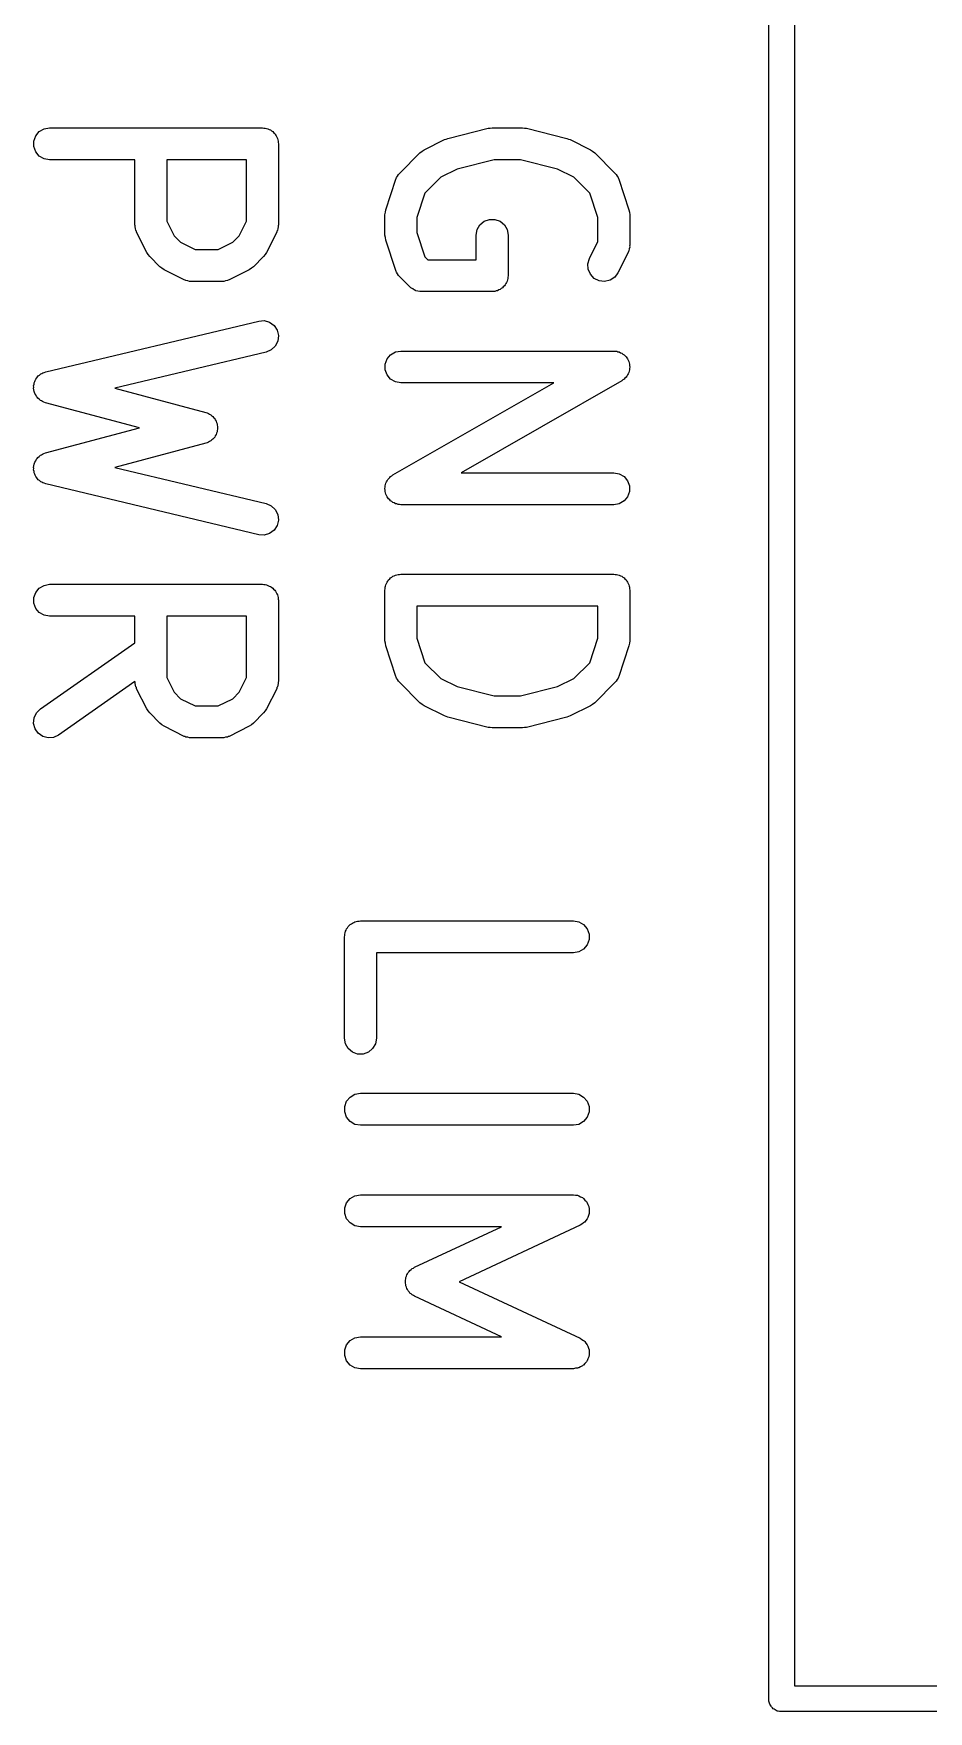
# Model space of a CAD drawing. Extents: x 84 to 159, y -171 to -32.
# Drawn here: x 84.94 to 89.15, y -105.53 to -97.65 of the extents above; entities that cross this region are included whole.
import ezdxf

# ---------------------------------------------------------------- set-up
doc = ezdxf.new("R2010")
doc.units = 0
doc.header["$MEASUREMENT"] = 0
doc.layers.add('BLACK', color=7, linetype='CONTINUOUS')

msp = doc.modelspace()

# ---------------------------------------------------------------- linework, layer by layer
at = {"layer": 'BLACK', "linetype": 'CONTINUOUS'}
for p, q in [((88.397, -105.46), (88.397, -75.845)), ((88.517, -75.9103), (88.517, -105.41)), ((84.9453, -98.1581), (84.9542, -98.1337)), ((84.9542, -98.1337), (84.9709, -98.1137)), ((84.9709, -98.1137), (84.9935, -98.1007)), ((84.9935, -98.1007), (85.0191, -98.0962)), ((85.0191, -98.0962), (86.0191, -98.0962)), ((86.0191, -98.0962), (86.0256, -98.0973)), ((86.0256, -98.0973), (86.0321, -98.0973)), ((86.0321, -98.0973), (86.0383, -98.0995)), ((86.0383, -98.0995), (86.0448, -98.1007)), ((86.0448, -98.1007), (86.0505, -98.104)), ((86.0505, -98.104), (86.0566, -98.1062)), ((86.0566, -98.1062), (86.0616, -98.1104)), ((86.0616, -98.1104), (86.0673, -98.1137)), ((86.0673, -98.1137), (86.0715, -98.1187)), ((86.0715, -98.1187), (86.0766, -98.123)), ((86.0766, -98.123), (86.0799, -98.1286)), ((86.0799, -98.1286), (86.0841, -98.1337)), ((86.0841, -98.1337), (86.0863, -98.1398)), ((86.889, -98.146), (87.0795, -98.0984)), ((87.0795, -98.0984), (87.0887, -98.0978)), ((87.0887, -98.0978), (87.0977, -98.0962)), ((87.0977, -98.0962), (87.2405, -98.0962)), ((87.2405, -98.0962), (87.2496, -98.0978)), ((87.2496, -98.0978), (87.2587, -98.0984)), ((87.2587, -98.0984), (87.4492, -98.146)), ((84.9453, -98.1842), (84.9453, -98.1581)), ((84.9542, -98.2087), (84.9453, -98.1842)), ((84.9709, -98.2286), (84.9542, -98.2087)), ((86.0863, -98.1398), (86.0896, -98.1455)), ((86.0896, -98.1455), (86.0907, -98.152)), ((86.0907, -98.152), (86.093, -98.1581)), ((86.093, -98.1581), (86.093, -98.1647)), ((86.093, -98.1647), (86.0941, -98.1712)), ((86.0941, -98.1712), (86.0941, -98.5521)), ((86.6637, -98.3086), (86.7589, -98.2134)), ((86.7589, -98.2134), (86.7688, -98.2065)), ((86.7688, -98.2065), (86.7784, -98.1993)), ((86.7784, -98.1993), (86.8737, -98.1517)), ((86.8737, -98.1517), (86.8815, -98.1494)), ((86.8815, -98.1494), (86.889, -98.146)), ((87.4492, -98.146), (87.4567, -98.1494)), ((87.4567, -98.1494), (87.4646, -98.1517)), ((87.4646, -98.1517), (87.5598, -98.1993)), ((87.5598, -98.1993), (87.5694, -98.2065)), ((87.5694, -98.2065), (87.5793, -98.2134)), ((87.5793, -98.2134), (87.6745, -98.3086)), ((84.9935, -98.2416), (84.9709, -98.2286)), ((85.0191, -98.2462), (84.9935, -98.2416)), ((85.4203, -98.2462), (85.0191, -98.2462)), ((85.4203, -98.5521), (85.4203, -98.2462)), ((85.5703, -98.2462), (85.5703, -98.5344)), ((85.9441, -98.2462), (85.5703, -98.2462)), ((85.9441, -98.5344), (85.9441, -98.2462)), ((86.9334, -98.2895), (86.8564, -98.328)), ((87.1069, -98.2462), (86.9334, -98.2895)), ((87.2313, -98.2462), (87.1069, -98.2462)), ((87.4048, -98.2895), (87.2313, -98.2462)), ((87.4818, -98.328), (87.4048, -98.2895)), ((86.598, -98.4808), (86.6456, -98.3379)), ((86.6456, -98.3379), (86.6476, -98.3341)), ((86.6476, -98.3341), (86.6488, -98.3299)), ((86.6488, -98.3299), (86.6538, -98.3227)), ((86.6538, -98.3227), (86.658, -98.315)), ((86.658, -98.315), (86.6612, -98.3122)), ((86.6612, -98.3122), (86.6637, -98.3086)), ((86.8564, -98.328), (86.7823, -98.4022)), ((87.5559, -98.4022), (87.4818, -98.328)), ((87.6745, -98.3086), (87.677, -98.3122)), ((87.677, -98.3122), (87.6802, -98.315)), ((87.6802, -98.315), (87.6844, -98.3227)), ((87.6844, -98.3227), (87.6895, -98.3299)), ((87.6895, -98.3299), (87.6906, -98.3341)), ((87.6906, -98.3341), (87.6927, -98.3379)), ((87.6927, -98.3379), (87.7403, -98.4808)), ((86.7823, -98.4022), (86.7441, -98.5167)), ((87.5941, -98.5167), (87.5559, -98.4022)), ((86.5941, -98.5045), (86.5962, -98.4927)), ((86.5941, -98.5997), (86.5941, -98.5045)), ((86.5962, -98.4927), (86.598, -98.4808)), ((86.7441, -98.5167), (86.7441, -98.5876)), ((87.0602, -98.5348), (87.0847, -98.5259)), ((87.0847, -98.5259), (87.1107, -98.5259)), ((87.1107, -98.5259), (87.1352, -98.5348)), ((87.5941, -98.6297), (87.5941, -98.5167)), ((87.7403, -98.4808), (87.742, -98.4927)), ((87.742, -98.4927), (87.7441, -98.5045)), ((87.7441, -98.5045), (87.7441, -98.6474)), ((85.4211, -98.5564), (85.4203, -98.5521)), ((85.4208, -98.5607), (85.4211, -98.5564)), ((85.4233, -98.5691), (85.4208, -98.5607)), ((85.4248, -98.5778), (85.4233, -98.5691)), ((85.427, -98.5815), (85.4248, -98.5778)), ((85.4282, -98.5857), (85.427, -98.5815)), ((85.4758, -98.6809), (85.4282, -98.5857)), ((85.5703, -98.5344), (85.6046, -98.6029)), ((85.6046, -98.6029), (85.635, -98.6333)), ((85.8795, -98.6333), (85.9099, -98.6029)), ((85.9099, -98.6029), (85.9441, -98.5344)), ((86.0862, -98.5857), (86.0386, -98.6809)), ((86.0874, -98.5815), (86.0862, -98.5857)), ((86.0896, -98.5778), (86.0874, -98.5815)), ((86.0911, -98.5691), (86.0896, -98.5778)), ((86.0936, -98.5607), (86.0911, -98.5691)), ((86.0941, -98.5521), (86.0934, -98.5564)), ((86.0934, -98.5564), (86.0936, -98.5607)), ((86.5962, -98.6116), (86.5941, -98.5997)), ((86.598, -98.6235), (86.5962, -98.6116)), ((86.7441, -98.5876), (86.7823, -98.7021)), ((87.0227, -98.5997), (87.0272, -98.5741)), ((87.0227, -98.7152), (87.0227, -98.5997)), ((87.0272, -98.5741), (87.0402, -98.5515)), ((87.0402, -98.5515), (87.0602, -98.5348)), ((87.1352, -98.5348), (87.1551, -98.5515)), ((87.1551, -98.5515), (87.1682, -98.5741)), ((87.1682, -98.5741), (87.1727, -98.5997)), ((87.1727, -98.5997), (87.1727, -98.7902)), ((85.483, -98.6906), (85.4758, -98.6809)), ((85.4899, -98.7004), (85.483, -98.6906)), ((85.635, -98.6333), (85.7035, -98.6676)), ((85.7035, -98.6676), (85.8109, -98.6676)), ((85.8109, -98.6676), (85.8795, -98.6333)), ((86.0314, -98.6906), (86.0245, -98.7004)), ((86.0386, -98.6809), (86.0314, -98.6906)), ((86.6456, -98.7663), (86.598, -98.6235)), ((87.5544, -98.7091), (87.5941, -98.6297)), ((87.7362, -98.6809), (87.6886, -98.7761)), ((87.7374, -98.6768), (87.7362, -98.6809)), ((87.7396, -98.673), (87.7374, -98.6768)), ((87.7411, -98.6644), (87.7396, -98.673)), ((87.7436, -98.6559), (87.7411, -98.6644)), ((87.7441, -98.6474), (87.7434, -98.6516)), ((87.7434, -98.6516), (87.7436, -98.6559)), ((85.5375, -98.748), (85.4899, -98.7004)), ((85.5473, -98.7549), (85.5375, -98.748)), ((85.557, -98.7621), (85.5473, -98.7549)), ((85.6522, -98.8097), (85.557, -98.7621)), ((85.9574, -98.7621), (85.8622, -98.8097)), ((85.9671, -98.7549), (85.9574, -98.7621)), ((85.9769, -98.748), (85.9671, -98.7549)), ((86.0245, -98.7004), (85.9769, -98.748)), ((86.6476, -98.7701), (86.6456, -98.7663)), ((86.7823, -98.7021), (86.7954, -98.7152)), ((86.7954, -98.7152), (87.0227, -98.7152)), ((87.547, -98.734), (87.5544, -98.7091)), ((87.5486, -98.76), (87.547, -98.734)), ((87.5589, -98.7839), (87.5486, -98.76)), ((85.6564, -98.8109), (85.6522, -98.8097)), ((85.6601, -98.8131), (85.6564, -98.8109)), ((85.6688, -98.8146), (85.6601, -98.8131)), ((85.6772, -98.8171), (85.6688, -98.8146)), ((85.6815, -98.8168), (85.6772, -98.8171)), ((85.6858, -98.8176), (85.6815, -98.8168)), ((85.8286, -98.8176), (85.6858, -98.8176)), ((85.8329, -98.8168), (85.8286, -98.8176)), ((85.8372, -98.8171), (85.8329, -98.8168)), ((85.8456, -98.8146), (85.8372, -98.8171)), ((85.8543, -98.8131), (85.8456, -98.8146)), ((85.858, -98.8109), (85.8543, -98.8131)), ((85.8622, -98.8097), (85.858, -98.8109)), ((86.6488, -98.7743), (86.6476, -98.7701)), ((86.6538, -98.7815), (86.6488, -98.7743)), ((86.658, -98.7892), (86.6538, -98.7815)), ((86.6612, -98.7921), (86.658, -98.7892)), ((86.6637, -98.7956), (86.6612, -98.7921)), ((86.7113, -98.8432), (86.6637, -98.7956)), ((86.714, -98.8451), (86.7113, -98.8432)), ((86.7161, -98.8477), (86.714, -98.8451)), ((86.7246, -98.8526), (86.7161, -98.8477)), ((87.1459, -98.8477), (87.1402, -98.8509)), ((87.1501, -98.8426), (87.1459, -98.8477)), ((87.1551, -98.8384), (87.1501, -98.8426)), ((87.1584, -98.8327), (87.1551, -98.8384)), ((87.1626, -98.8277), (87.1584, -98.8327)), ((87.1649, -98.8215), (87.1626, -98.8277)), ((87.1682, -98.8159), (87.1649, -98.8215)), ((87.1693, -98.8094), (87.1682, -98.8159)), ((87.1716, -98.8032), (87.1693, -98.8094)), ((87.1727, -98.7902), (87.1716, -98.7967)), ((87.1716, -98.7967), (87.1716, -98.8032)), ((87.5768, -98.8028), (87.5589, -98.7839)), ((87.6001, -98.8145), (87.5768, -98.8028)), ((87.626, -98.8175), (87.6001, -98.8145)), ((87.6513, -98.8114), (87.626, -98.8175)), ((87.6731, -98.7971), (87.6513, -98.8114)), ((87.6886, -98.7761), (87.6731, -98.7971)), ((86.7327, -98.8582), (86.7246, -98.8526)), ((86.7358, -98.859), (86.7327, -98.8582)), ((86.7387, -98.8607), (86.7358, -98.859)), ((86.7484, -98.8624), (86.7387, -98.8607)), ((86.7578, -98.8649), (86.7484, -98.8624)), ((86.7611, -98.8646), (86.7578, -98.8649)), ((86.7644, -98.8652), (86.7611, -98.8646)), ((87.0977, -98.8652), (86.7644, -98.8652)), ((87.1041, -98.8641), (87.0977, -98.8652)), ((87.1107, -98.8641), (87.1041, -98.8641)), ((87.1169, -98.8618), (87.1107, -98.8641)), ((87.1233, -98.8607), (87.1169, -98.8618)), ((87.129, -98.8574), (87.1233, -98.8607)), ((87.1352, -98.8552), (87.129, -98.8574)), ((87.1402, -98.8509), (87.1352, -98.8552)), ((85.0017, -99.2411), (86.0017, -99.003)), ((86.0017, -99.003), (86.0277, -99.0014)), ((86.0277, -99.0014), (86.0527, -99.0089)), ((86.0527, -99.0089), (86.0736, -99.0244)), ((86.0736, -99.0244), (86.088, -99.0461)), ((86.088, -99.0461), (86.094, -99.0715)), ((86.094, -99.0715), (86.091, -99.0974)), ((86.0365, -99.1489), (85.3256, -99.3181)), ((86.0604, -99.1385), (86.0365, -99.1489)), ((86.0793, -99.1207), (86.0604, -99.1385)), ((86.091, -99.0974), (86.0793, -99.1207)), ((86.6042, -99.1813), (86.6209, -99.1613)), ((86.6209, -99.1613), (86.6435, -99.1483)), ((86.6435, -99.1483), (86.6691, -99.1438)), ((86.6691, -99.1438), (87.6691, -99.1438)), ((87.6691, -99.1438), (87.6757, -99.145)), ((87.6757, -99.145), (87.6825, -99.145)), ((87.6825, -99.145), (87.6885, -99.1472)), ((87.6885, -99.1472), (87.6948, -99.1483)), ((87.6948, -99.1483), (87.7006, -99.1517)), ((87.7006, -99.1517), (87.7069, -99.154)), ((87.7069, -99.154), (87.7118, -99.1581)), ((87.7118, -99.1581), (87.7173, -99.1613)), ((87.7173, -99.1613), (87.7217, -99.1665)), ((84.9947, -99.2441), (85.0017, -99.2411)), ((86.5953, -99.2058), (86.6042, -99.1813)), ((86.5953, -99.2318), (86.5953, -99.2058)), ((86.6042, -99.2563), (86.5953, -99.2318)), ((87.7217, -99.1665), (87.7268, -99.1708)), ((87.7268, -99.1708), (87.73, -99.1764)), ((87.73, -99.1764), (87.7341, -99.1813)), ((87.7341, -99.1813), (87.7364, -99.1876)), ((87.7364, -99.1876), (87.7397, -99.1934)), ((87.7407, -99.2381), (87.7395, -99.2447)), ((87.7397, -99.1934), (87.7408, -99.1997)), ((87.743, -99.2318), (87.7407, -99.2381)), ((87.7408, -99.1997), (87.743, -99.2058)), ((87.743, -99.2058), (87.743, -99.2125)), ((87.743, -99.2125), (87.7441, -99.2191)), ((87.7441, -99.2191), (87.743, -99.2254)), ((87.743, -99.2254), (87.743, -99.2318)), ((84.9442, -99.3185), (84.9449, -99.313)), ((84.946, -99.3259), (84.9442, -99.3185)), ((84.9444, -99.3076), (84.9464, -99.3002)), ((84.9449, -99.313), (84.9444, -99.3076)), ((84.9464, -99.3002), (84.9472, -99.2926)), ((84.9472, -99.2926), (84.9497, -99.2877)), ((84.9497, -99.2877), (84.9511, -99.2824)), ((84.9511, -99.2824), (84.9555, -99.2761)), ((84.9555, -99.2761), (84.9589, -99.2693)), ((84.9589, -99.2693), (84.9629, -99.2655)), ((84.9629, -99.2655), (84.966, -99.2611)), ((84.966, -99.2611), (84.9723, -99.2567)), ((84.9723, -99.2567), (84.9778, -99.2514)), ((84.9778, -99.2514), (84.9829, -99.2492)), ((84.9829, -99.2492), (84.9873, -99.2461)), ((84.9873, -99.2461), (84.9947, -99.2441)), ((85.3256, -99.3181), (85.7527, -99.432)), ((86.6209, -99.2762), (86.6042, -99.2563)), ((86.6435, -99.2893), (86.6209, -99.2762)), ((86.6319, -99.7251), (87.3867, -99.2938)), ((86.6691, -99.2938), (86.6435, -99.2893)), ((87.3867, -99.2938), (86.6691, -99.2938)), ((87.7063, -99.2839), (86.9515, -99.7152)), ((87.7115, -99.2796), (87.7063, -99.2839)), ((87.7173, -99.2762), (87.7115, -99.2796)), ((87.7214, -99.2713), (87.7173, -99.2762)), ((87.7264, -99.2672), (87.7214, -99.2713)), ((87.7297, -99.2614), (87.7264, -99.2672)), ((87.7341, -99.2563), (87.7297, -99.2614)), ((87.7363, -99.2503), (87.7341, -99.2563)), ((87.7395, -99.2447), (87.7363, -99.2503)), ((84.9467, -99.3335), (84.946, -99.3259)), ((84.949, -99.3385), (84.9467, -99.3335)), ((84.9503, -99.3438), (84.949, -99.3385)), ((84.9545, -99.3502), (84.9503, -99.3438)), ((84.9577, -99.3571), (84.9545, -99.3502)), ((84.9616, -99.361), (84.9577, -99.3571)), ((84.9646, -99.3655), (84.9616, -99.361)), ((84.9708, -99.3701), (84.9646, -99.3655)), ((84.9762, -99.3755), (84.9708, -99.3701)), ((84.9811, -99.3778), (84.9762, -99.3755)), ((84.9855, -99.3811), (84.9811, -99.3778)), ((84.9929, -99.3833), (84.9855, -99.3811)), ((84.9998, -99.3865), (84.9929, -99.3833)), ((85.4423, -99.5045), (84.9998, -99.3865)), ((85.7527, -99.432), (85.7588, -99.4348)), ((85.7588, -99.4348), (85.7652, -99.4366)), ((85.7652, -99.4366), (85.7705, -99.4403)), ((85.7705, -99.4403), (85.7763, -99.443)), ((85.7763, -99.443), (85.7811, -99.4477)), ((85.7811, -99.4477), (85.7865, -99.4515)), ((85.7865, -99.4515), (85.7902, -99.4568)), ((85.7902, -99.4568), (85.7948, -99.4614)), ((85.7948, -99.4614), (85.7976, -99.4674)), ((85.7976, -99.4674), (85.8014, -99.4729)), ((85.8014, -99.4729), (85.8031, -99.4791)), ((84.9998, -99.6225), (85.4423, -99.5045)), ((85.7902, -99.5522), (85.7865, -99.5575)), ((85.7948, -99.5476), (85.7902, -99.5522)), ((85.7976, -99.5416), (85.7948, -99.5476)), ((85.8014, -99.5361), (85.7976, -99.5416)), ((85.8031, -99.5299), (85.8014, -99.5361)), ((85.8031, -99.4791), (85.8058, -99.485)), ((85.8058, -99.524), (85.8031, -99.5299)), ((85.8058, -99.485), (85.8064, -99.4916)), ((85.8064, -99.5174), (85.8058, -99.524)), ((85.8064, -99.4916), (85.8081, -99.4981)), ((85.8081, -99.5109), (85.8064, -99.5174)), ((85.8081, -99.4981), (85.8076, -99.5045)), ((85.8076, -99.5045), (85.8081, -99.5109)), ((84.9708, -99.6389), (84.9762, -99.6335)), ((84.9762, -99.6335), (84.9811, -99.6312)), ((84.9811, -99.6312), (84.9855, -99.6279)), ((84.9855, -99.6279), (84.9929, -99.6257)), ((84.9929, -99.6257), (84.9998, -99.6225)), ((85.7527, -99.577), (85.3256, -99.6909)), ((85.7588, -99.5742), (85.7527, -99.577)), ((85.7652, -99.5724), (85.7588, -99.5742)), ((85.7705, -99.5687), (85.7652, -99.5724)), ((85.7763, -99.566), (85.7705, -99.5687)), ((85.7811, -99.5613), (85.7763, -99.566)), ((85.7865, -99.5575), (85.7811, -99.5613)), ((84.9442, -99.6905), (84.946, -99.6831)), ((84.9449, -99.696), (84.9442, -99.6905)), ((84.9444, -99.7014), (84.9449, -99.696)), ((84.9464, -99.7088), (84.9444, -99.7014)), ((84.946, -99.6831), (84.9467, -99.6755)), ((84.9472, -99.7164), (84.9464, -99.7088)), ((84.9467, -99.6755), (84.949, -99.6705)), ((84.949, -99.6705), (84.9503, -99.6652)), ((84.9503, -99.6652), (84.9545, -99.6588)), ((84.9545, -99.6588), (84.9577, -99.6519)), ((84.9577, -99.6519), (84.9616, -99.648)), ((84.9616, -99.648), (84.9646, -99.6435)), ((84.9646, -99.6435), (84.9708, -99.6389)), ((85.3256, -99.6909), (86.0365, -99.8601)), ((84.9497, -99.7213), (84.9472, -99.7164)), ((84.9511, -99.7266), (84.9497, -99.7213)), ((84.9555, -99.7329), (84.9511, -99.7266)), ((84.9589, -99.7397), (84.9555, -99.7329)), ((84.9629, -99.7435), (84.9589, -99.7397)), ((84.966, -99.7479), (84.9629, -99.7435)), ((84.9723, -99.7523), (84.966, -99.7479)), ((84.9778, -99.7576), (84.9723, -99.7523)), ((84.9829, -99.7598), (84.9778, -99.7576)), ((84.9873, -99.7629), (84.9829, -99.7598)), ((84.9947, -99.7649), (84.9873, -99.7629)), ((85.0017, -99.7679), (84.9947, -99.7649)), ((86.0017, -100.006), (85.0017, -99.7679)), ((86.5941, -99.7899), (86.5953, -99.7836)), ((86.5953, -99.7965), (86.5941, -99.7899)), ((86.5953, -99.7772), (86.5976, -99.7709)), ((86.5953, -99.7836), (86.5953, -99.7772)), ((86.5976, -99.7709), (86.5988, -99.7642)), ((86.5988, -99.7642), (86.602, -99.7587)), ((86.602, -99.7587), (86.6042, -99.7527)), ((86.6042, -99.7527), (86.6085, -99.7476)), ((86.6085, -99.7476), (86.6119, -99.7417)), ((86.6119, -99.7417), (86.6168, -99.7377)), ((86.6168, -99.7377), (86.6209, -99.7328)), ((86.6209, -99.7328), (86.6267, -99.7294)), ((86.6267, -99.7294), (86.6319, -99.7251)), ((86.9515, -99.7152), (87.6691, -99.7152)), ((87.6691, -99.7152), (87.6948, -99.7197)), ((87.6948, -99.7197), (87.7173, -99.7328)), ((87.7173, -99.7328), (87.7341, -99.7527)), ((87.7341, -99.7527), (87.743, -99.7772)), ((87.743, -99.7772), (87.743, -99.8032)), ((86.0365, -99.8601), (86.0604, -99.8705)), ((86.0604, -99.8705), (86.0793, -99.8883)), ((86.5953, -99.8032), (86.5953, -99.7965)), ((86.5974, -99.8092), (86.5953, -99.8032)), ((86.5985, -99.8156), (86.5974, -99.8092)), ((86.6019, -99.8214), (86.5985, -99.8156)), ((86.6042, -99.8277), (86.6019, -99.8214)), ((86.6083, -99.8326), (86.6042, -99.8277)), ((86.6115, -99.8382), (86.6083, -99.8326)), ((86.6166, -99.8425), (86.6115, -99.8382)), ((86.6209, -99.8477), (86.6166, -99.8425)), ((86.6264, -99.8509), (86.6209, -99.8477)), ((86.6313, -99.855), (86.6264, -99.8509)), ((86.6376, -99.8573), (86.6313, -99.855)), ((86.6435, -99.8607), (86.6376, -99.8573)), ((86.6498, -99.8618), (86.6435, -99.8607)), ((86.6558, -99.864), (86.6498, -99.8618)), ((86.6625, -99.864), (86.6558, -99.864)), ((86.6691, -99.8652), (86.6625, -99.864)), ((87.6691, -99.8652), (86.6691, -99.8652)), ((87.6948, -99.8607), (87.6691, -99.8652)), ((87.7173, -99.8477), (87.6948, -99.8607)), ((87.7341, -99.8277), (87.7173, -99.8477)), ((87.743, -99.8032), (87.7341, -99.8277)), ((86.0793, -99.8883), (86.091, -99.9116)), ((86.094, -99.9375), (86.088, -99.9628)), ((86.091, -99.9116), (86.094, -99.9375)), ((86.0277, -100.008), (86.0017, -100.006)), ((86.0527, -100), (86.0277, -100.008)), ((86.0736, -99.9846), (86.0527, -100)), ((86.088, -99.9628), (86.0736, -99.9846)), ((84.9542, -100.277), (84.9709, -100.257)), ((84.9709, -100.257), (84.9935, -100.244)), ((84.9935, -100.244), (85.0191, -100.239)), ((85.0191, -100.239), (86.0191, -100.239)), ((86.0191, -100.239), (86.0256, -100.24)), ((86.0256, -100.24), (86.0321, -100.24)), ((86.0321, -100.24), (86.0383, -100.242)), ((86.0383, -100.242), (86.0448, -100.244)), ((86.0448, -100.244), (86.0505, -100.247)), ((86.0505, -100.247), (86.0566, -100.249)), ((86.0566, -100.249), (86.0616, -100.253)), ((86.0616, -100.253), (86.0673, -100.257)), ((86.0673, -100.257), (86.0715, -100.262)), ((86.0715, -100.262), (86.0766, -100.266)), ((86.5941, -100.266), (86.5953, -100.26)), ((86.5953, -100.253), (86.5975, -100.247)), ((86.5953, -100.26), (86.5953, -100.253)), ((86.5975, -100.247), (86.5986, -100.241)), ((86.5986, -100.241), (86.6019, -100.235)), ((86.6019, -100.235), (86.6042, -100.229)), ((86.6042, -100.229), (86.6084, -100.224)), ((86.6084, -100.224), (86.6117, -100.218)), ((86.6117, -100.218), (86.6167, -100.214)), ((86.6167, -100.214), (86.6209, -100.209)), ((86.6209, -100.209), (86.6266, -100.206)), ((86.6266, -100.206), (86.6316, -100.201)), ((86.6316, -100.201), (86.6378, -100.199)), ((86.6378, -100.199), (86.6435, -100.196)), ((86.6435, -100.196), (86.6499, -100.195)), ((86.6499, -100.195), (86.6561, -100.193)), ((86.6561, -100.193), (86.6627, -100.193)), ((86.6627, -100.193), (86.6691, -100.191)), ((86.6691, -100.191), (87.6691, -100.191)), ((87.6691, -100.191), (87.6756, -100.193)), ((87.6756, -100.193), (87.6821, -100.193)), ((87.6821, -100.193), (87.6883, -100.195)), ((87.6883, -100.195), (87.6948, -100.196)), ((87.6948, -100.196), (87.7005, -100.199)), ((87.7005, -100.199), (87.7066, -100.201)), ((87.7066, -100.201), (87.7116, -100.206)), ((87.7116, -100.206), (87.7173, -100.209)), ((87.7173, -100.209), (87.7215, -100.214)), ((87.7215, -100.214), (87.7266, -100.218)), ((87.7266, -100.218), (87.7299, -100.224)), ((87.7299, -100.224), (87.7341, -100.229)), ((87.7341, -100.229), (87.7363, -100.235)), ((87.7363, -100.235), (87.7396, -100.241)), ((87.7396, -100.241), (87.7407, -100.247)), ((87.7407, -100.247), (87.743, -100.253)), ((87.743, -100.253), (87.743, -100.26)), ((87.743, -100.26), (87.7441, -100.266)), ((84.9453, -100.301), (84.9542, -100.277)), ((84.9453, -100.327), (84.9453, -100.301)), ((84.9542, -100.352), (84.9453, -100.327)), ((86.0766, -100.266), (86.0799, -100.271)), ((86.0799, -100.271), (86.0841, -100.277)), ((86.0841, -100.277), (86.0863, -100.283)), ((86.0863, -100.283), (86.0896, -100.288)), ((86.0896, -100.288), (86.0907, -100.295)), ((86.0907, -100.295), (86.093, -100.301)), ((86.093, -100.301), (86.093, -100.308)), ((86.093, -100.308), (86.0941, -100.314)), ((86.0941, -100.314), (86.0941, -100.695)), ((86.5941, -100.504), (86.5941, -100.266)), ((86.7441, -100.341), (86.7441, -100.492)), ((87.5941, -100.341), (86.7441, -100.341)), ((87.5941, -100.492), (87.5941, -100.341)), ((87.7441, -100.266), (87.7441, -100.504)), ((84.9709, -100.371), (84.9542, -100.352)), ((84.9935, -100.384), (84.9709, -100.371)), ((85.0191, -100.389), (84.9935, -100.384)), ((85.4203, -100.389), (85.0191, -100.389)), ((85.4203, -100.513), (85.4203, -100.389)), ((85.5703, -100.389), (85.5703, -100.677)), ((85.9441, -100.389), (85.5703, -100.389)), ((85.9441, -100.677), (85.9441, -100.389)), ((86.7441, -100.492), (86.7823, -100.607)), ((87.5559, -100.607), (87.5941, -100.492)), ((84.9761, -100.824), (85.4203, -100.513)), ((86.5962, -100.516), (86.5941, -100.504)), ((86.598, -100.528), (86.5962, -100.516)), ((86.6456, -100.671), (86.598, -100.528)), ((87.7403, -100.528), (87.6927, -100.671)), ((87.742, -100.516), (87.7403, -100.528)), ((87.7441, -100.504), (87.742, -100.516)), ((86.7823, -100.607), (86.8564, -100.681)), ((87.4818, -100.681), (87.5559, -100.607)), ((85.4205, -100.696), (85.0621, -100.947)), ((85.4211, -100.699), (85.4205, -100.696)), ((85.4208, -100.704), (85.4211, -100.699)), ((85.4233, -100.712), (85.4208, -100.704)), ((85.4248, -100.721), (85.4233, -100.712)), ((85.427, -100.724), (85.4248, -100.721)), ((85.4282, -100.729), (85.427, -100.724)), ((85.4758, -100.824), (85.4282, -100.729)), ((85.5703, -100.677), (85.6046, -100.746)), ((85.9099, -100.746), (85.9441, -100.677)), ((86.0862, -100.729), (86.0386, -100.824)), ((86.0874, -100.724), (86.0862, -100.729)), ((86.0896, -100.721), (86.0874, -100.724)), ((86.0911, -100.712), (86.0896, -100.721)), ((86.0936, -100.704), (86.0911, -100.712)), ((86.0941, -100.695), (86.0934, -100.699)), ((86.0934, -100.699), (86.0936, -100.704)), ((86.6476, -100.675), (86.6456, -100.671)), ((86.6488, -100.679), (86.6476, -100.675)), ((86.6538, -100.686), (86.6488, -100.679)), ((86.658, -100.694), (86.6538, -100.686)), ((86.6612, -100.697), (86.658, -100.694)), ((86.6637, -100.7), (86.6612, -100.697)), ((86.7589, -100.796), (86.6637, -100.7)), ((86.8564, -100.681), (86.9334, -100.719)), ((86.9334, -100.719), (87.1069, -100.763)), ((87.2313, -100.763), (87.4048, -100.719)), ((87.4048, -100.719), (87.4818, -100.681)), ((87.6745, -100.7), (87.5793, -100.796)), ((87.677, -100.697), (87.6745, -100.7)), ((87.6802, -100.694), (87.677, -100.697)), ((87.6844, -100.686), (87.6802, -100.694)), ((87.6895, -100.679), (87.6844, -100.686)), ((87.6906, -100.675), (87.6895, -100.679)), ((87.6927, -100.671), (87.6906, -100.675)), ((85.6046, -100.746), (85.635, -100.776)), ((85.635, -100.776), (85.7035, -100.81)), ((85.7035, -100.81), (85.8109, -100.81)), ((85.8109, -100.81), (85.8795, -100.776)), ((85.8795, -100.776), (85.9099, -100.746)), ((86.7688, -100.803), (86.7589, -100.796)), ((86.7784, -100.81), (86.7688, -100.803)), ((86.8737, -100.857), (86.7784, -100.81)), ((87.1069, -100.763), (87.2313, -100.763)), ((87.5598, -100.81), (87.4646, -100.857)), ((87.5694, -100.803), (87.5598, -100.81)), ((87.5793, -100.796), (87.5694, -100.803)), ((84.9444, -100.892), (84.9467, -100.866)), ((84.9511, -100.917), (84.9444, -100.892)), ((84.9467, -100.866), (84.9577, -100.842)), ((84.9577, -100.842), (84.9761, -100.824)), ((85.483, -100.833), (85.4758, -100.824)), ((85.4899, -100.843), (85.483, -100.833)), ((85.5375, -100.891), (85.4899, -100.843)), ((85.5473, -100.898), (85.5375, -100.891)), ((85.9769, -100.891), (85.9671, -100.898)), ((86.0245, -100.843), (85.9769, -100.891)), ((86.0314, -100.833), (86.0245, -100.843)), ((86.0386, -100.824), (86.0314, -100.833)), ((86.8815, -100.86), (86.8737, -100.857)), ((86.889, -100.863), (86.8815, -100.86)), ((87.0795, -100.911), (86.889, -100.863)), ((87.4492, -100.863), (87.2587, -100.911)), ((87.4567, -100.86), (87.4492, -100.863)), ((87.4646, -100.857), (87.4567, -100.86)), ((84.9661, -100.938), (84.9511, -100.917)), ((84.9874, -100.953), (84.9661, -100.938)), ((85.0126, -100.96), (84.9874, -100.953)), ((85.0385, -100.958), (85.0126, -100.96)), ((85.0621, -100.947), (85.0385, -100.958)), ((85.557, -100.905), (85.5473, -100.898)), ((85.6522, -100.953), (85.557, -100.905)), ((85.6564, -100.954), (85.6522, -100.953)), ((85.6601, -100.956), (85.6564, -100.954)), ((85.6688, -100.957), (85.6601, -100.956)), ((85.6772, -100.96), (85.6688, -100.957)), ((85.6815, -100.96), (85.6772, -100.96)), ((85.6858, -100.96), (85.6815, -100.96)), ((85.8286, -100.96), (85.6858, -100.96)), ((85.8329, -100.96), (85.8286, -100.96)), ((85.8372, -100.96), (85.8329, -100.96)), ((85.8456, -100.957), (85.8372, -100.96)), ((85.8543, -100.956), (85.8456, -100.957)), ((85.858, -100.954), (85.8543, -100.956)), ((85.8622, -100.953), (85.858, -100.954)), ((85.9574, -100.905), (85.8622, -100.953)), ((85.9671, -100.898), (85.9574, -100.905)), ((87.0887, -100.911), (87.0795, -100.911)), ((87.0977, -100.913), (87.0887, -100.911)), ((87.2405, -100.913), (87.0977, -100.913)), ((87.2496, -100.911), (87.2405, -100.913)), ((87.2587, -100.911), (87.2496, -100.911)), ((86.4217, -101.846), (86.4267, -101.841)), ((86.4267, -101.841), (86.4309, -101.836)), ((86.4309, -101.836), (86.4366, -101.833)), ((86.4366, -101.833), (86.4416, -101.829)), ((86.4416, -101.829), (86.4478, -101.827)), ((86.4478, -101.827), (86.4535, -101.823)), ((86.4535, -101.823), (86.4599, -101.822)), ((86.4599, -101.822), (86.4661, -101.82)), ((86.4661, -101.82), (86.4727, -101.82)), ((86.4727, -101.82), (86.4791, -101.819)), ((86.4791, -101.819), (87.4791, -101.819)), ((87.4791, -101.819), (87.5048, -101.823)), ((87.5048, -101.823), (87.5273, -101.836)), ((87.5273, -101.836), (87.5441, -101.856)), ((86.4041, -101.894), (86.4053, -101.887)), ((86.4041, -102.37), (86.4041, -101.894)), ((86.4053, -101.881), (86.4075, -101.875)), ((86.4053, -101.887), (86.4053, -101.881)), ((86.4075, -101.875), (86.4086, -101.868)), ((86.4086, -101.868), (86.4119, -101.862)), ((86.4119, -101.862), (86.4142, -101.856)), ((86.4142, -101.856), (86.4184, -101.851)), ((86.4184, -101.851), (86.4217, -101.846)), ((87.5441, -101.856), (87.553, -101.881)), ((87.553, -101.907), (87.5441, -101.931)), ((87.553, -101.881), (87.553, -101.907)), ((87.4791, -101.969), (86.5541, -101.969)), ((86.5541, -101.969), (86.5541, -102.37)), ((87.5048, -101.964), (87.4791, -101.969)), ((87.5273, -101.951), (87.5048, -101.964)), ((87.5441, -101.931), (87.5273, -101.951)), ((86.4086, -102.396), (86.4041, -102.37)), ((86.5541, -102.37), (86.5496, -102.396)), ((86.4217, -102.418), (86.4086, -102.396)), ((86.4416, -102.435), (86.4217, -102.418)), ((86.4661, -102.444), (86.4416, -102.435)), ((86.4921, -102.444), (86.4661, -102.444)), ((86.5166, -102.435), (86.4921, -102.444)), ((86.5366, -102.418), (86.5166, -102.435)), ((86.5496, -102.396), (86.5366, -102.418)), ((86.4535, -102.633), (86.4791, -102.628)), ((86.4791, -102.628), (87.4791, -102.628)), ((87.4791, -102.628), (87.5048, -102.633)), ((86.4053, -102.69), (86.4142, -102.666)), ((86.4053, -102.716), (86.4053, -102.69)), ((86.4142, -102.666), (86.4309, -102.646)), ((86.4309, -102.646), (86.4535, -102.633)), ((87.5048, -102.633), (87.5273, -102.646)), ((87.5273, -102.646), (87.5441, -102.666)), ((87.5441, -102.666), (87.553, -102.69)), ((87.553, -102.69), (87.553, -102.716)), ((86.4142, -102.741), (86.4053, -102.716)), ((86.4309, -102.761), (86.4142, -102.741)), ((86.4535, -102.774), (86.4309, -102.761)), ((86.4791, -102.778), (86.4535, -102.774)), ((87.4791, -102.778), (86.4791, -102.778)), ((87.5048, -102.774), (87.4791, -102.778)), ((87.5273, -102.761), (87.5048, -102.774)), ((87.5441, -102.741), (87.5273, -102.761)), ((87.553, -102.716), (87.5441, -102.741)), ((86.4053, -103.166), (86.4142, -103.142)), ((86.4053, -103.193), (86.4053, -103.166)), ((86.4142, -103.142), (86.4309, -103.122)), ((86.4309, -103.122), (86.4535, -103.109)), ((86.4535, -103.109), (86.4791, -103.105)), ((86.4791, -103.105), (87.4791, -103.105)), ((87.4791, -103.105), (87.4888, -103.106)), ((87.4888, -103.106), (87.4985, -103.107)), ((87.4985, -103.107), (87.5015, -103.108)), ((87.5015, -103.108), (87.5048, -103.109)), ((87.5048, -103.109), (87.5132, -103.114)), ((87.5132, -103.114), (87.5221, -103.118)), ((87.5221, -103.118), (87.5245, -103.12)), ((87.5245, -103.12), (87.5273, -103.122)), ((87.5273, -103.122), (87.5336, -103.13)), ((87.5336, -103.13), (87.5405, -103.136)), ((87.5405, -103.136), (87.5419, -103.139)), ((87.5419, -103.139), (87.5441, -103.142)), ((87.5441, -103.142), (87.5474, -103.151)), ((87.5474, -103.151), (87.5516, -103.16)), ((87.5516, -103.16), (87.5518, -103.163)), ((87.5518, -103.163), (87.553, -103.166)), ((87.553, -103.166), (87.553, -103.176)), ((87.553, -103.176), (87.5538, -103.186)), ((86.4142, -103.217), (86.4053, -103.193)), ((86.4309, -103.237), (86.4142, -103.217)), ((86.4535, -103.25), (86.4309, -103.237)), ((86.4791, -103.255), (86.4535, -103.25)), ((87.1411, -103.255), (86.4791, -103.255)), ((86.7331, -103.445), (87.1411, -103.255)), ((87.5108, -103.247), (86.9422, -103.513)), ((87.5189, -103.242), (87.5108, -103.247)), ((87.5273, -103.237), (87.5189, -103.242)), ((87.5295, -103.234), (87.5273, -103.237)), ((87.5322, -103.233), (87.5295, -103.234)), ((87.5378, -103.225), (87.5322, -103.233)), ((87.5441, -103.217), (87.5378, -103.225)), ((87.5452, -103.214), (87.5441, -103.217)), ((87.5471, -103.211), (87.5452, -103.214)), ((87.5496, -103.202), (87.5471, -103.211)), ((87.553, -103.193), (87.5496, -103.202)), ((87.5538, -103.186), (87.553, -103.189)), ((87.553, -103.189), (87.553, -103.193)), ((86.6918, -103.5), (86.6924, -103.493)), ((86.6924, -103.493), (86.6952, -103.487)), ((86.6952, -103.487), (86.6969, -103.481)), ((86.6969, -103.481), (86.7006, -103.476)), ((86.7006, -103.476), (86.7034, -103.47)), ((86.7034, -103.47), (86.708, -103.465)), ((86.708, -103.465), (86.7118, -103.46)), ((86.7118, -103.46), (86.7172, -103.456)), ((86.7172, -103.456), (86.7218, -103.451)), ((86.7218, -103.451), (86.7278, -103.449)), ((86.7278, -103.449), (86.7331, -103.445)), ((86.6901, -103.506), (86.6918, -103.5)), ((86.6907, -103.513), (86.6901, -103.506)), ((86.6901, -103.519), (86.6907, -103.513)), ((86.6918, -103.526), (86.6901, -103.519)), ((86.6924, -103.532), (86.6918, -103.526)), ((86.6952, -103.538), (86.6924, -103.532)), ((86.6969, -103.545), (86.6952, -103.538)), ((86.7006, -103.55), (86.6969, -103.545)), ((86.7034, -103.556), (86.7006, -103.55)), ((86.708, -103.561), (86.7034, -103.556)), ((86.7118, -103.566), (86.708, -103.561)), ((86.7172, -103.57), (86.7118, -103.566)), ((86.7218, -103.574), (86.7172, -103.57)), ((86.9422, -103.513), (87.5108, -103.778)), ((86.7278, -103.577), (86.7218, -103.574)), ((86.7331, -103.581), (86.7278, -103.577)), ((87.1411, -103.771), (86.7331, -103.581)), ((86.4053, -103.833), (86.4142, -103.809)), ((86.4142, -103.809), (86.4309, -103.789)), ((86.4309, -103.789), (86.4535, -103.776)), ((86.4535, -103.776), (86.4791, -103.771)), ((86.4791, -103.771), (87.1411, -103.771)), ((87.5108, -103.778), (87.5189, -103.784)), ((87.5189, -103.784), (87.5273, -103.789)), ((87.5273, -103.789), (87.5295, -103.791)), ((87.5295, -103.791), (87.5322, -103.793)), ((87.5322, -103.793), (87.5378, -103.801)), ((87.5378, -103.801), (87.5441, -103.809)), ((87.5441, -103.809), (87.5452, -103.812)), ((86.4053, -103.859), (86.4053, -103.833)), ((86.4142, -103.884), (86.4053, -103.859)), ((86.4309, -103.904), (86.4142, -103.884)), ((87.5405, -103.889), (87.5336, -103.896)), ((87.5419, -103.886), (87.5405, -103.889)), ((87.5441, -103.884), (87.5419, -103.886)), ((87.5474, -103.874), (87.5441, -103.884)), ((87.5452, -103.812), (87.5471, -103.815)), ((87.5471, -103.815), (87.5496, -103.824)), ((87.5516, -103.866), (87.5474, -103.874)), ((87.5496, -103.824), (87.553, -103.833)), ((87.5518, -103.862), (87.5516, -103.866)), ((87.553, -103.859), (87.5518, -103.862)), ((87.553, -103.833), (87.553, -103.836)), ((87.553, -103.836), (87.5538, -103.84)), ((87.5538, -103.84), (87.553, -103.849)), ((87.553, -103.849), (87.553, -103.859)), ((86.4535, -103.917), (86.4309, -103.904)), ((86.4791, -103.921), (86.4535, -103.917)), ((87.4791, -103.921), (86.4791, -103.921)), ((87.4888, -103.919), (87.4791, -103.921)), ((87.4985, -103.919), (87.4888, -103.919)), ((87.5015, -103.917), (87.4985, -103.919)), ((87.5048, -103.917), (87.5015, -103.917)), ((87.5132, -103.912), (87.5048, -103.917)), ((87.5221, -103.908), (87.5132, -103.912)), ((87.5245, -103.905), (87.5221, -103.908)), ((87.5273, -103.904), (87.5245, -103.905)), ((87.5336, -103.896), (87.5273, -103.904)), ((88.397, -105.481), (88.397, -105.46)), ((88.517, -105.41), (95.867, -105.41)), ((88.3988, -105.486), (88.397, -105.481)), ((88.3997, -105.491), (88.3988, -105.486)), ((88.4024, -105.496), (88.3997, -105.491)), ((88.4042, -105.501), (88.4024, -105.496)), ((88.4077, -105.505), (88.4042, -105.501)), ((88.4103, -105.509), (88.4077, -105.505)), ((88.4144, -105.513), (88.4103, -105.509)), ((88.4178, -105.517), (88.4144, -105.513)), ((88.4225, -105.52), (88.4178, -105.517)), ((88.4265, -105.523), (88.4225, -105.52)), ((88.4315, -105.525), (88.4265, -105.523)), ((88.4362, -105.528), (88.4315, -105.525)), ((88.4414, -105.528), (88.4362, -105.528)), ((88.4464, -105.53), (88.4414, -105.528)), ((88.4517, -105.53), (88.4464, -105.53)), ((88.4518, -105.53), (88.4517, -105.53)), ((95.9322, -105.53), (88.4518, -105.53))]:
    msp.add_line(p, q, dxfattribs=at)

doc.saveas('drawing.dxf')
